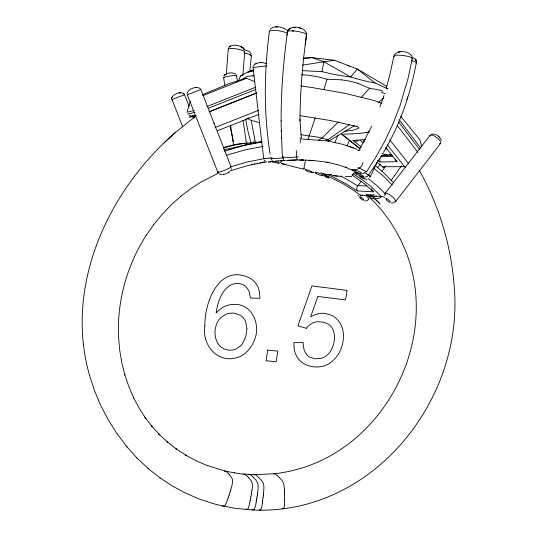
<?xml version="1.0" encoding="UTF-8"?>
<svg xmlns="http://www.w3.org/2000/svg" width="537" height="537" viewBox="0 0 537 537"><rect width="100%" height="100%" fill="white"/><g stroke="black" fill="none" stroke-linecap="round" stroke-linejoin="round"><path stroke-width="0.81" d="M148.561 468.848L136.982 458.054L126.45 446.267L116.314 432.668L107.83 419.102L100.459 404.851L94.499 390.594L89.491 375.202C64.037 285.946 107.903 190.991 175.411 132.444M281.287 131.035C280.428 97.815 283.019 64.601 287.463 31.696M284.55 499.678L284.516 494.013M284.55 499.813L284.529 501.659M171.618 98.721C170.759 98.768 173.632 94.143 176.814 93.666C178.814 91.505 185.99 94.217 183.365 93.21L184.104 93.868M300.002 121.006C300.049 92.109 302.559 63.265 306.553 34.657M284.529 501.719L284.476 503.652A18.151 5.363 83.2 0 1 284.402 505.136C284.395 507.069 283.731 509.606 282.12 508.317A33.072 9.948 83.5 0 1 282.032 508.264M226.325 74.14L228.252 48.961M242.865 74.952L244.711 51.706M187.024 93.821C188.037 88.793 196.267 85.719 200.388 88.625M249.792 71.877L251.376 55.653M263.546 493.127L263.734 490.986A18.305 5.793 -89.1 0 0 263.835 489.341L263.848 488.865A10.055 3.209 -89.1 0 0 263.862 487.274A5.894 1.886 -89.1 0 0 263.613 484.535A7.075 2.262 -89.2 0 0 263.211 483.233A10.881 3.47 -89.2 0 0 262.761 482.233L262.325 481.474A33.489 10.525 -89.5 0 0 261.821 480.743L256.371 475.238A33.059 10.29 -89.4 0 0 255.86 474.93L255.357 474.735A10.653 3.343 -89 0 0 254.82 474.721A6.907 2.168 -88.9 0 0 254.404 474.956M263.539 493.261L263.345 495.174M231.279 169.356L231.366 168.537M263.331 495.268L263.123 497.148M263.117 497.202L262.647 501.048M269.453 31.206C264.029 71.945 263.647 113.461 270.151 154.106M257.599 492.906L257.847 490.825A18.352 5.894 -86.9 0 0 258.008 489.18L258.042 488.697A10.075 3.262 -87 0 0 258.109 487.106A5.907 1.92 -87 0 0 257.941 484.361A7.088 2.302 -87 0 0 257.579 483.058A10.908 3.531 -87 0 0 257.156 482.051L256.74 481.3A33.583 10.713 -87.4 0 0 256.25 480.568L252.793 476.695M262.647 501.081L262.392 502.941M257.565 493.161L257.304 495.054M305.211 44.739L306.533 34.838M265.721 158.489L263.674 158.455M353.427 172.941L353.265 173.921L361.925 179.559L370.664 186.279L381.196 196.455L384.74 197.28M257.297 495.114L257.022 496.993M262.365 503.162L262.069 505.102A18.312 5.766 -89.3 0 1 261.801 506.572C261.593 508.21 260.687 510.989 259.129 509.908M251.94 490.657L251.974 490.429A18.392 5.981 -84.8 0 0 252.189 488.784L252.242 488.308A10.102 3.309 -84.8 0 0 252.363 486.717A5.92 1.947 -84.8 0 0 252.283 483.971A7.109 2.336 -84.8 0 0 251.96 482.662A10.935 3.584 -84.9 0 0 251.558 481.662L251.141 480.877A33.677 10.888 -85.2 0 0 250.685 480.172L248.906 477.984M251.927 490.751L251.645 492.543M257.015 497.047L256.72 498.967M256.713 499.014L256.411 500.873M256.411 500.893L256.089 502.793M251.625 492.677L251.296 494.57M384.237 195.73L384.358 194.998M251.276 494.684L250.927 496.604M256.055 502.981L255.686 504.921A18.359 5.867 -87.1 0 1 255.364 506.425L254.424 509.183L253.33 510.016L235.038 508.317L222.714 505.888A33.744 11.492 -76.8 0 1 222.291 505.586M250.92 496.658L250.557 498.578M302.351 70.629L322.019 71.683L323.878 61.762L334.544 60.298L357.327 69.031L386.754 86.37M369.59 177.035L370.241 176.814A7.176 1.128 24.8 0 0 369.422 175.834M250.544 498.625L250.155 500.618M250.148 500.638L249.779 502.437M393.916 55.929L389.808 74.938L386.257 88.014M412.342 58.452L407.858 79.114L399.911 106.004L393.03 123.711L384.593 141.493L376.215 156.522L366.496 171.84L358.004 167.322M416.343 62.769C410.456 94.19 399.978 124.92 383.452 152.394M249.745 502.592L249.296 504.572A18.406 5.961 -84.9 0 1 248.926 506.042C248.698 507.646 247.329 510.533 245.859 509.344M305.566 159.804C305.66 161.859 302.365 169.007 305.399 169.437M230.89 489.308L231.474 487.254A18.553 6.243 -77 0 0 231.89 485.623L231.997 485.153A10.19 3.457 -77.1 0 0 232.313 483.575A5.967 2.034 -77.1 0 0 232.541 480.857A7.169 2.437 -77.1 0 0 232.346 479.561A11.029 3.746 -77.2 0 0 232.038 478.568L231.682 477.782A34.006 11.384 -77.5 0 0 231.279 477.084L229.641 474.903M230.843 489.469L230.286 491.342M323.932 89.565L327.06 79.221L341.78 79.818M353.252 173.968L352.359 175.237L364.14 183.56L373.551 191.816L357.253 190.91L346.399 184.09L333.699 177.324L328.584 174.834L322.71 173.505L343.485 184.016L353.171 190.058L360.884 195.636L362.663 195.535M253.055 66.528C255.229 62.084 262.177 61.762 266.271 63.614M230.239 491.496L229.03 495.309M187.178 111.441L190.44 101.07M315.165 117.986L307.963 139.472M229.017 495.356L228.406 497.235M383.915 95.593L380.001 106.796M228.393 497.275L227.775 499.101M227.755 499.162L227.01 501.243A18.573 6.222 -77.2 0 1 226.446 502.692L224.976 505.471L223.647 506.237M362.931 162.422C361.723 170.524 351.836 171.679 346.305 167.329M282.381 160.241C280.697 165.027 276.065 162.442 272.333 162.073M334.799 142.58L337.833 135.686M347.03 145.943L349.345 140.667M370.228 176.895L378.008 160.482M371.752 126.135L363.891 141.385L358.582 150.461M287.792 30.401L290.081 28.192L287.792 30.401C292.155 24.756 304.6 26.924 306.607 33.717M254.001 69.924L247.953 71.998A182.278 4.471 -22.7 0 0 240.469 76.106L239.16 78.838L239.2 80.255M145.97 235.716C129.242 261.962 119.55 292.605 118.449 323.724L118.536 336.874L119.65 349.782L121.778 362.562L124.893 375.034L124.759 374.524L128.773 386.439L133.753 397.991L133.431 397.38L139.231 408.268L145.896 418.625L144.896 417.202L152.293 426.834L151.125 425.465L159.784 434.983L158.522 433.708L167.839 442.367L167.101 441.703L176.391 448.992L175.733 448.563L186.198 455.443L185.533 455.014L195.79 460.592L206.228 465.176L225.802 471.271A33.576 11.123 -77.4 0 1 226.305 471.58L228.077 473.178M379.505 158.858L368.483 175.176M394.413 54.532C398.736 49.679 409.751 51.015 412.369 57.003M401.495 165.799L394.661 175.525M361.394 181.09L357.139 186.748L356.682 189.071L357.253 190.91M145.93 235.77L153.582 224.795M357.676 185.775L340.914 175.941M394.601 175.606L392.379 178.714M381.975 171.243L385.848 165.886M392.339 178.774L391.09 180.506M270.024 29.387C274.313 24.897 282.267 26.837 286.852 30.038M246.241 143.641L245.886 144.285A3.417 1.369 81.8 0 0 245.503 145.024M228.688 47.484C232.816 43.437 241.402 45.148 244.496 49.766L243.1 47.921L240.791 46.598L243.274 48.055L244.456 49.592M395.682 201.556L440.662 143.325M430.09 135.317L385.063 193.407M377.813 167.557L380.377 164.268M387.19 154.898L381.854 155.374L379.753 158.724L379.914 161.959L397.031 161.704L385.647 147.4M223.916 75.717C226.802 72.649 232.548 71.797 236.025 74.247M153.542 224.855L161.919 214.599L171.021 205.06L180.768 196.3L180.432 196.582L190.729 188.709L201.429 181.775L218.539 173.075M361.166 97.499L369.503 88.229L357.729 83.208M338.491 121.785L321.965 138.17L318.454 140.352M163.953 143.03L175.492 132.364L195.663 116.167M242.415 79.543L243.684 78.462A141.741 41.188 53.3 0 1 252.081 75.831M378.155 102.601L384.002 97.895M229.312 172.075L229.917 171.632M231.111 166.94L200.858 89.518L187.299 94.807L217.821 172.142M381.31 196.824L380.908 197.106A7.807 2.678 -48.2 0 1 379.578 197.844L378.706 198.193A19.352 6.592 -48 0 1 377.471 198.502L377.269 198.542A35.429 11.962 -47.7 0 1 376.249 198.656L374.853 198.69M349.815 124.423L328.08 139.633L325.093 140.902M187.279 94.794L187.635 94.619M171.867 99.64L184.547 94.7L189.165 106.366M354.467 125.678L328.282 141.406M246.637 143.272L261.727 141.875C248.873 143.225 236.555 147.688 223.916 149.662M252.101 509.499A33.408 10.854 -86.8 0 0 252.363 509.673L253.216 510.009C372.222 515.379 465.123 399.588 454.067 285.113L454.047 284.852C451.167 246.98 440.152 209.853 422.545 176.237L419.269 170.33M172.041 99.54L182.734 126.86M394.333 202.671L391.298 203.046M367.563 200.596L364.751 200.952M188.97 117.261L191.206 116.301M191.87 116.777L191.044 116.469L192.588 115.804M263.674 158.482L253.055 67.541L266.782 65.883M202.543 94.653L229.614 83.389L246.443 78.227L254.625 81.597M358.434 140.875L355.776 141.211L352.997 140.412L365.428 139.539M240.462 76.106L242.724 75.18M228.259 149.36L230.48 149.548M202.711 95.734L246.443 78.227M431.285 134.29C435.48 132.961 440.031 136.66 441.354 140.493M206.785 106.621L255.827 87.135M208.349 108.266L255.813 89.417M208.826 111.904L256.793 92.874M209.531 111.723L256.525 93.076M364.334 173.485L362.509 173.773M215.001 127.538L258.794 110.213M246.678 118.63L248.913 117.744M217.673 130.666L259.029 114.314M256.867 63.339L255.74 63.749M230.333 170.746L247.826 165.564L266.708 161.859M183.969 94.874L184.54 94.693M224.614 151.166L242.825 145.782L261.895 141.996M376.551 196.26L376.591 196.247A19.372 6.632 -49.2 0 1 375.37 196.569L375.168 196.609A35.476 12.036 -48.9 0 1 374.155 196.73L372.765 196.777L380.048 203.885L373.819 197.791M226.406 155.287L244.751 149.951L263.049 146.386M230.514 166.846L246.839 162.08L263.982 158.67M253.451 70.159L247.953 71.998A183.6 11.029 -20.1 0 0 253.578 71.005M200.435 89.639L200.838 89.518M241.368 80.281L241.825 80.147M384.599 167.551L383.156 167.369L377.424 162.604M223.553 147.937L234.911 144.977L245.342 143.211A32.925 26.87 -87.9 0 1 247.221 143.124M223.244 147.547C231.185 145.708 239.381 142.634 247.617 143.648M328.61 141.197L329.852 140.848C321.079 136.532 310.554 136.526 300.995 134.619L299.901 119.039M186.923 112.24L194.132 110.508M187.675 114.072L194.897 112.401M191.044 116.469L195.958 115.401M189.83 117.079L196.012 115.737M251.571 164.174L252.122 164.06M343.539 134.216L358.991 133.525L369.322 132.008M366.08 132.652L368.832 132.102M268.963 161.899L268.325 162.067L271.339 161.771M254.33 163.624L254.887 163.517M257.102 163.107L257.659 163.006M366.12 176.841L364.952 176.988M213.766 123.275L214.357 123.174M259.881 162.61L261.002 162.422M262.674 162.14L264.358 161.865M399.367 51.881L398.763 51.982L400.119 51.76M302.532 65.158L323.878 61.762L350.648 76.979A77.959 18.896 22.7 0 0 367.926 81.584L375.054 82.993L387.083 88.565M297.834 159.986L312.943 160.469L309.124 160.221M269.816 161.758L274.266 161.295L272.924 161.543M196.696 87.43L195.481 87.598M273.568 474.178A5.706 1.678 83.6 0 1 273.648 474.037A6.847 2.02 83.5 0 1 274.138 473.735C381.518 462.384 448.697 334.94 400.313 239.22L400.474 239.522L395.111 229.494L389.01 219.915L382.297 210.994L375.048 202.764L367.778 195.69A19.151 6.484 -49.3 0 0 368.409 196.106L368.55 196.173A35.234 11.888 -48.9 0 0 369.268 196.408L370.443 196.623M179.204 92.955L180.64 92.753M331.557 174.364L330.181 174.485A4.269 3.84 -59.7 0 0 331.275 174.451M257.471 142.573L258.639 142.446M268.983 158.187L269.514 158.126A7.109 0.362 -6.9 0 0 272.071 157.831M278.374 160.825L275.253 161.275L276.897 161.221M218.848 172.645L217.713 172.666M277.958 161.127L285.254 160.395L280.515 160.637M389.063 154.73L391.782 154.481M222.184 174.807L219.324 174.069M351.728 176.411L345.177 176.653M274.34 473.701L255.041 474.695L244.067 474.111M344.009 131.417L352.869 130.216L358.582 128.383A53.579 5.739 8.7 0 0 358.844 128.088L358.857 128.054A36.529 3.913 8.6 0 0 358.884 127.712L358.622 127.39A14.036 1.504 8.5 0 0 356.145 126.343M303.949 58.238L312.064 57.613L334.544 60.298M302.996 58.305L312.064 57.613L323.878 61.762M287.899 160.294L286.805 160.409L296.719 159.979M261.586 62.587L259.827 62.701M288.725 160.241L296.424 159.986M367.013 179.224L365.717 179.23M253.545 67.555L253.068 67.555M381.854 155.374L391.95 155.065M380.746 156.757L392.708 156.435M277.381 26.85L275.79 26.89L276.797 26.863M295.578 27.347L293.35 27.394M382.619 166.759L404.562 166.678L405.737 167.269M252.101 75.858L254.236 75.912M366.469 171.853L365.925 171.706M299.639 159.979L303.486 160.013L301.613 159.992M370.705 194.958L372.081 194.904A35.516 12.109 -50 0 0 373.061 194.783L373.289 194.736A19.392 6.666 -50.3 0 0 374.155 194.522M301.526 74.757L308.533 75.22L318.334 76.919A82.383 57.117 12 0 1 323.777 78.315L327.06 79.221M370.637 194.951L367.214 194.602A35.281 11.955 -50 0 1 366.502 194.374L366.375 194.313A19.171 6.525 -50.4 0 1 365.872 194.005M372.705 196.777L370.503 196.629M302.821 139.15L324.375 140.62M374.786 198.69L371.342 198.307A35.194 11.814 -47.8 0 1 370.624 198.079L370.476 198.012A19.131 6.451 -48.1 0 1 369.852 197.596L369.563 197.18A7.659 2.584 -48.4 0 1 369.409 196.341M357.803 185.601L366.496 185.97M292.081 30.857L293.873 30.958M360.287 195.085L381.196 196.455M341.465 176.485L331.846 175.451M312.836 160.462L327.14 162.234M300.015 115.683L330.248 120.496L356.085 126.343M333.933 175.713L337.458 176.123M234.447 472.896L244.899 474.352A33.247 10.639 -85.1 0 1 245.409 474.654L247.248 476.252M278.616 163.033L277.428 162.463M326.395 140.902L328.375 141.197M330.302 141.513L343.103 144.406L356.635 149.212M326.59 162.134L328.832 162.55M234.783 472.936L225.292 471.077A10.8 3.598 -77 0 0 224.701 471.05A7.001 2.336 -76.9 0 0 224.285 471.224M328.241 162.442L338.921 165.06L345.929 167.537M281.831 163.631L303.217 169.155M281.482 163.55L285.08 164.295M357.239 150.011L357.595 150.085M322.019 71.683L331.195 73.75A78.033 23.037 14.3 0 0 350.648 76.979L357.327 69.031L375.054 82.993M259.606 122.698L248.651 119.509M223.238 506.149L212.625 503.478L198.985 498.913L185.379 493.013L172.39 485.998L160.147 477.97L147.923 468.345M244.744 49.807L248.993 51.404L251.128 53.599M298.968 27.803L301.123 28.401M358.575 150.326L359.985 150.776M306.291 328.288L297.928 325.885L311.95 285.899L347.063 290.41L345.566 299.908L317.797 296.444L310.681 316.803L314.306 315.004L318.797 313.648A22.997 21.084 -66.3 0 1 325.019 313.413L331.45 315.199A22.024 20.191 -66.5 0 1 335.914 318.146L338.209 320.549A26.407 24.219 -65.9 0 1 340.203 323.408L340.773 324.429A23.97 21.977 -66.2 0 1 342.807 329.926C344.338 337.041 343.083 344.613 340.055 351.178A28.401 26.065 -65.6 0 1 336.122 357.353L332.336 361.247L328.899 363.73A23.346 21.386 -65.4 0 1 323.918 365.966L319.884 366.818L315.575 366.966A35.563 32.656 -66.6 0 1 311.682 366.536L307.285 365.348L303.452 363.455A22.601 20.728 -65.1 0 1 299.458 360.085A23.621 21.668 -65.2 0 1 297.505 357.561A22.5 20.641 -65.1 0 1 294.853 351.775L294.034 347.372L293.974 342.546L303.163 342.546C303.13 346.788 303.882 351.352 306.781 354.635A13.922 12.76 -65.1 0 0 310.245 357.353L315.373 358.803L321.139 358.36A15.19 13.922 -65.3 0 0 324.845 356.756L327.563 354.709A17.406 15.956 -65.4 0 0 330.443 351.339C334.182 345.298 335.679 337.464 333.423 330.617A15.331 14.056 -66.1 0 0 331.557 327.174A14.479 13.277 -66.2 0 0 328.872 324.489L323.804 322.18L317.26 321.697A15.177 13.935 -66 0 0 312.709 323.026A17.674 16.211 -65.9 0 0 306.271 328.275M381.955 153.387L388.103 155.421M386.163 148.87L387.687 149.42M193.656 117.435L194.616 117.791M353.292 147.863L349.983 146.614M379.189 102.372L378.518 102.104A40.134 5.383 8.4 0 0 377.491 101.715L376.867 101.486A25.937 3.504 8.3 0 0 376.048 101.211L374.329 100.661A47.31 6.316 8.5 0 0 372.107 99.989L345.029 93.357L313.313 87.732A65.548 8.686 8.7 0 0 308.184 86.974A40.658 5.531 8.7 0 0 304.633 86.497A46.075 6.229 8.7 0 0 303.392 86.336L302.257 86.195A32.549 4.464 8.7 0 0 301.056 86.054M297.511 159.945L296.605 157.569L296.296 150.494M250.041 54.66L250.806 55.036M413.121 57.694L415.289 59.13L416.383 61.319L415.967 60.016L416.343 60.983M347.916 65.433L349.332 66.252M189.091 114.905L194.045 117.804M373.51 191.796L371.382 189.286M411.57 57.66L412.148 58.077M397.031 161.704L395.078 159.2M368.154 178.512L376.967 185.594L385.452 193.971M374.047 168.41L383.566 176.284L392.211 185.023M369.389 175.821L369.134 175.626A6.853 1.061 24.6 0 0 368.006 174.914M375.209 165.537L384.25 173.25L392.513 181.734A5.336 4.961 -12.3 0 1 393.876 182.969M159.509 477.467L160.147 477.97M394.38 56.68L394.124 56.472A9.29 1.732 7.7 0 1 400.206 55.217A9.29 1.732 7.7 0 1 409.832 56.935A9.29 1.732 7.7 0 1 411.678 59.03M363.482 140.66L364.354 141.359M360.186 140.291L363.247 142.741M352.997 140.412L361.414 147.145M378.229 160.617L379.914 161.959M341.713 134.008L359.253 148.051M341.411 133.948L360.361 149.105M389.406 154.549L390.681 155.616M438.427 136.331L439.246 137.063M277.595 475.822L275.649 474.245A32.744 9.565 83.1 0 0 275.132 473.936L274.662 473.748A10.565 3.108 83.5 0 0 274.132 473.721M277.649 475.863L279.354 477.474M272.353 160.516L271.279 159.328M265.244 161.268L264.144 159.979M252.746 476.648L250.886 475.05A33.153 10.472 -87.3 0 0 250.376 474.748L249.913 474.56A10.68 3.397 -86.8 0 0 249.322 474.533M279.401 477.527L281.401 479.689A33.166 9.787 83 0 1 281.938 480.38L282.455 481.152A10.787 3.229 83.3 0 1 282.999 482.139A7.015 2.108 83.3 0 1 283.516 483.461A5.847 1.759 83.3 0 1 284.08 486.139A9.968 2.987 83.3 0 1 284.254 487.703L284.295 488.173A18.151 5.397 83.4 0 1 284.388 489.791L284.402 490.019M247.295 476.299L248.859 477.93M228.124 473.225L229.594 474.856M282.757 158.012L283.281 158.838M283.187 158.737L283.771 159.382M346.05 167.074L345.707 166.671M126.45 446.267L126.994 446.878M136.425 457.43L136.982 458.054M400.75 116.307L419.833 139.694L421.767 146.843M387.278 144.869L404.562 166.678M389.775 139.761L408.778 163.933M397.239 125.463L417.9 152.374M398.561 121.946L419.686 149.615M399.233 119.811L420.827 148.172M303.204 168.195L303.593 168.793M192.843 115.683L193.776 118.033M358.3 195.448L358.407 195.79M371.336 189.138L371.242 188.735M251.074 143.419L248.087 131.726L245.691 119.476M233.407 141.473L230.151 126.792M255.458 142.916L251.195 120.369M300.995 134.619L301.861 139.372M223.62 77.576L224.835 85.826M243.06 120.207L246.49 143.842M230.655 125.463L233.548 145.366M236.649 75.771L237.482 81.537M407.361 96.928L407.462 97.741M83.51 344.116L83.544 344.506M282.381 156.576L281.281 130.551M284.402 490.066L284.469 491.872M300.196 137.479L300.364 142.755M284.476 492.1L284.509 493.886M281.146 120.711L281.153 121.114M281.482 137.579L281.489 138.116M244.16 53.103A8.176 1.343 9.5 0 1 251.001 55.976M228.487 49.344A8.344 1.396 9.6 0 1 237.233 49.035A8.344 1.396 9.6 0 1 244.006 52.123M324.657 174.418A8.095 2.276 24 0 1 323.589 174.189M364.435 172.384A8.981 0.678 28.5 0 1 367.999 175.223M411.617 60.647A9.116 1.665 7.7 0 1 415.92 63.198M283.375 157.643A9.27 1.443 -6.7 0 1 270.93 158.059M287.523 34.791A9.559 1.853 9.2 0 1 286.617 34.972M269.843 31.804A9.559 1.853 9.2 0 1 275.635 30.421A9.559 1.853 9.2 0 1 287.53 33.274M298.357 156.683A9.424 1.41 -2.5 0 1 287.798 157.435A9.424 1.41 -2.5 0 1 282.234 156.301M287.745 32.301A9.659 1.893 9 0 1 297.579 31.428A9.659 1.893 9 0 1 305.936 35.288M369.335 88.417A81.449 41.336 -22.2 0 1 382.901 91.183M341.74 79.912A68.77 45.571 -9.1 0 1 357.669 83.282M381.31 92.478A34.086 16.338 -18.1 0 1 385.324 93.753M388.029 88.947A37.885 4.323 31.5 0 1 387.13 88.598M379.229 102.379A33.213 4.471 8.4 0 1 381.505 103.607M228.225 172.155A3.021 0.349 -23.1 0 1 227.99 172.746A3.021 0.349 -23.1 0 1 224.399 174.303A3.021 0.349 -23.1 0 1 223.479 174.216M230.782 166.765A7.142 0.759 -22.1 0 1 224.023 170.524A7.142 0.759 -22.1 0 1 218.438 171.605M263.701 158.449A7.39 0.416 -7.3 0 1 263.996 158.328M269.05 158.16A7.437 0.383 -7.1 0 1 265.849 158.469M224.171 77.758A6.578 0.651 -8 0 1 229.715 76.073A6.578 0.651 -8 0 1 236.394 75.986M254.706 143.09A3.678 3.47 84.5 0 1 256.726 142.198M253.779 141.553A115.65 10.351 10.4 0 1 254.283 140.848M248.752 474.896A6.921 2.202 -86.8 0 1 249.322 474.54M244.395 474.158A10.706 3.45 -84.7 0 0 243.838 474.131A6.941 2.235 -84.6 0 0 243.315 474.433M322.717 173.444A6.491 4.424 -82.2 0 1 320.978 172.531M352.379 175.082A4.705 0.611 -81.6 0 1 352.03 175.069M330.141 174.572A4.464 2.719 -82 0 1 328.59 174.8M352.259 174.706A4.121 1 -68.3 0 1 352.151 174.706M326.764 177.338A2.645 0.43 25.9 0 1 324.2 175.626A2.645 0.43 25.9 0 1 326.999 176.498A2.645 0.43 25.9 0 1 328.859 177.982M328.711 177.908A2.685 0.396 25 0 1 326.731 177.25M407.026 98.62A6.9 1.571 25 0 1 406.831 99.385M364.818 178.902A2.9 0.524 25.5 0 1 361.005 177.445A2.9 0.524 25.5 0 1 360.401 176.29A2.9 0.524 25.5 0 1 364.428 178.156M364.61 178.21A2.947 0.537 24.2 0 1 364.663 178.814M367.637 176.599A7.129 1.108 25.1 0 1 366.462 176.19M429.949 136.049A6.632 2.229 37.2 0 1 437.138 137.848A6.632 2.229 37.2 0 1 439.488 143.694M385.398 194.756A6.692 1.765 38.2 0 1 387.627 193.635A6.692 1.765 38.2 0 1 394.48 198.905A6.692 1.765 38.2 0 1 394.514 201.764M366.234 195.71A6.283 1.557 38.6 0 1 367.791 199.751M204.879 325.905C201.704 344.19 216.747 363.072 235.965 357.917A23.917 22.574 -58.5 0 0 240.643 356.232A23.198 21.889 -58.4 0 0 244.899 353.581L248.618 350.01L251.786 345.559A31.206 29.535 -58.3 0 0 254.182 340.592C260.948 326.207 253.196 304.848 235.615 304.385A23.964 22.655 -59.6 0 0 230.098 304.754C224.62 305.741 219.673 308.856 216.129 313.118C217.7 302.787 220.848 291.135 230.272 285.234A15.278 14.526 -64.6 0 1 237.918 283.489A16.942 16.103 -64.3 0 1 239.777 283.711L242.422 284.456A13.063 12.425 -65 0 1 245.805 286.516L248.96 290.765L250.423 298.082L259.968 298.236L259.431 291.557L258.243 287.637A20.762 19.721 -65.3 0 0 255.209 282.576A20.829 19.788 -65.3 0 0 250.839 278.676C220.13 262.083 204.315 301.418 204.879 325.905M246.939 328.926L245.718 336.981L242.536 343.613A16.332 15.425 -58.3 0 1 240.234 346.164L236.24 348.882A13.962 13.177 -58.2 0 1 232.622 350.023L229.527 350.191A16.244 15.338 -58.5 0 1 220.814 346.875A15.795 14.915 -58.4 0 1 217.619 342.989L215.955 339.075A23.286 21.963 -59.6 0 1 215.236 328.973L216.391 324.388L217.908 321.22A16.05 15.177 -59.1 0 1 221.163 317.307L225.325 314.541A15.58 14.734 -59.2 0 1 229.843 313.205L233.051 313.105A20.305 19.184 -58.6 0 1 235.562 313.454L239.958 315.105A14.412 13.626 -59.6 0 1 242.899 317.454L243.402 318.025A15.888 15.023 -59.3 0 1 244.765 319.951A15.459 14.62 -59.4 0 1 245.805 322.119L246.939 328.926M313.4 172.713C302.378 171.068 303.398 166.846 313.4 172.713M352.03 170.014C365.825 177.505 363.079 170.679 352.037 169.994M267.695 350.104L266.07 360.736L276.199 361.723L277.824 351.131L267.695 350.104M171.954 97.21L171.659 97.956L171.954 97.21M225.084 74.583L224.392 75.113L225.359 74.381L225.084 74.583M230.36 46.014L229.212 46.773L230.36 46.014M415.524 59.446L415.289 59.13L416.101 60.339L415.524 59.446M316.689 173.726A4.511 0.745 21.9 0 0 323.247 175.686A4.511 0.745 21.9 0 0 317.26 172.565A4.511 0.745 21.9 0 0 316.689 173.726M356.387 174.129A5.008 0.671 22.6 0 0 363.63 176.539A5.008 0.671 22.6 0 0 357.031 173.136A5.008 0.671 22.6 0 0 356.387 174.129M386.533 199.972A2.839 0.752 39.2 0 0 390.265 202.194A2.839 0.752 39.2 0 0 387.425 199.012A2.839 0.752 39.2 0 0 386.533 199.972M360.199 197.985A2.665 0.665 39.6 0 0 363.683 200.167A2.665 0.665 39.6 0 0 361.065 197.207A2.665 0.665 39.6 0 0 360.199 197.985"/></g></svg>
